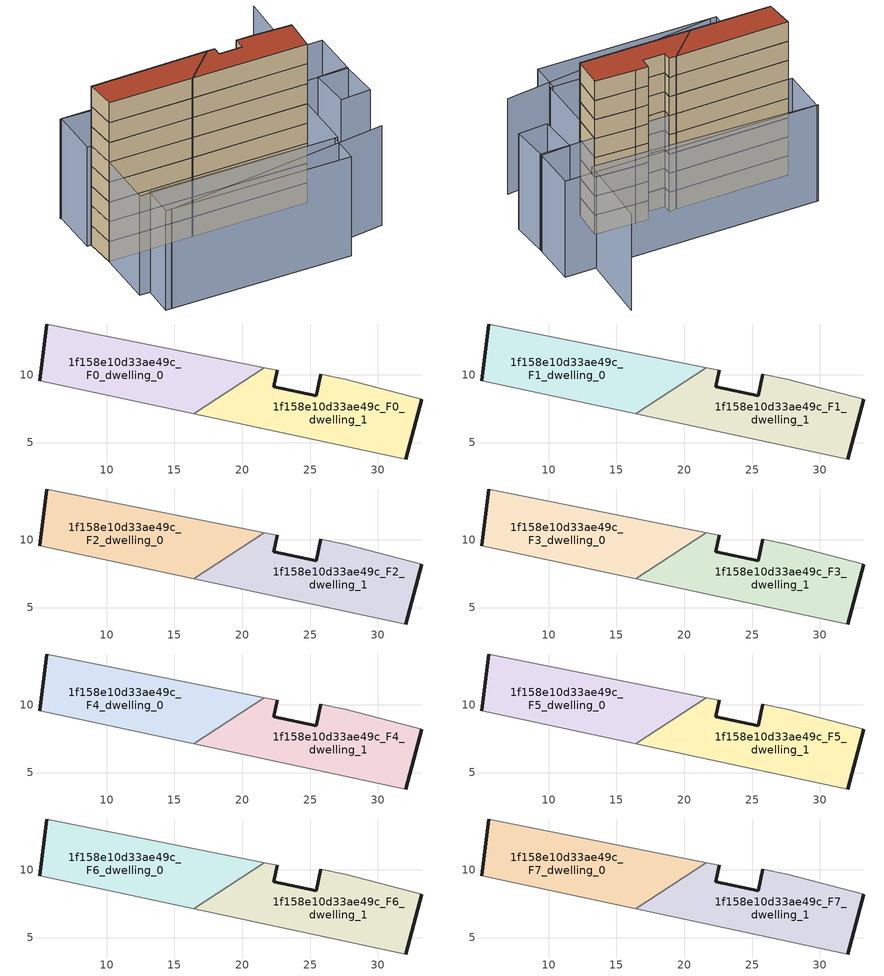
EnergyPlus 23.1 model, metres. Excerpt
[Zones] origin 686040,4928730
1f158e10d33ae49c_F0_dwelling_0
 floor ground (EU_floor_Construction): 21.61,10.52 5.6,13.73 5.07,9.56 16.42,7.13 z0
 wall outside (EU_wall_Construction): 5.07,9.56 5.6,13.73 z0:3
 wall adiabatic (EU_wall_Construction): 5.6,13.73 21.61,10.52 / 16.42,7.13 5.07,9.56 z0:3
 wall to 1f158e10d33ae49c_F0_dwelling_1 (EU_wall_Construction): 21.61,10.52 16.42,7.13 z0:3
1f158e10d33ae49c_F0_dwelling_1
 floor ground (EU_floor_Construction): 32.06,3.78 33.24,8.2 27.58,9.65 25.8,10.03 25.47,8.46 22.32,9.12 22.58,10.32 21.61,10.52 16.42,7.13 z0
 wall outside (EU_wall_Construction): 33.24,8.2 32.06,3.78 / 22.58,10.32 22.32,9.12 25.47,8.46 25.8,10.03 z0:3
 wall adiabatic (EU_wall_Construction): 25.8,10.03 27.58,9.65 33.24,8.2 / 32.06,3.78 16.42,7.13 / 21.61,10.52 22.58,10.32 z0:3
1f158e10d33ae49c_F1_dwelling_0
 floor to 1f158e10d33ae49c_F0_dwelling_0 (EU_floor_Construction): 21.61,10.52 5.6,13.73 5.07,9.56 16.42,7.13 z3
 wall outside (EU_wall_Construction): 5.07,9.56 5.6,13.73 z3:6
 wall adiabatic (EU_wall_Construction): 5.6,13.73 21.61,10.52 / 16.42,7.13 5.07,9.56 z3:6
 wall to 1f158e10d33ae49c_F1_dwelling_1 (EU_wall_Construction): 21.61,10.52 16.42,7.13 z3:6
1f158e10d33ae49c_F1_dwelling_1
 floor to 1f158e10d33ae49c_F0_dwelling_1 (EU_floor_Construction): 32.06,3.78 33.24,8.2 27.58,9.65 25.8,10.03 25.47,8.46 22.32,9.12 22.58,10.32 21.61,10.52 16.42,7.13 z3
 wall outside (EU_wall_Construction): 33.24,8.2 32.06,3.78 / 22.58,10.32 22.32,9.12 25.47,8.46 25.8,10.03 z3:6
 wall adiabatic (EU_wall_Construction): 25.8,10.03 27.58,9.65 33.24,8.2 / 32.06,3.78 16.42,7.13 / 21.61,10.52 22.58,10.32 z3:6
1f158e10d33ae49c_F2_dwelling_0
 floor to 1f158e10d33ae49c_F1_dwelling_0 (EU_floor_Construction): 21.61,10.52 5.6,13.73 5.07,9.56 16.42,7.13 z6
 wall outside (EU_wall_Construction): 5.07,9.56 5.6,13.73 z6:9
 wall adiabatic (EU_wall_Construction): 5.6,13.73 21.61,10.52 / 16.42,7.13 5.07,9.56 z6:9
 wall to 1f158e10d33ae49c_F2_dwelling_1 (EU_wall_Construction): 21.61,10.52 16.42,7.13 z6:9
1f158e10d33ae49c_F2_dwelling_1
 floor to 1f158e10d33ae49c_F1_dwelling_1 (EU_floor_Construction): 32.06,3.78 33.24,8.2 27.58,9.65 25.8,10.03 25.47,8.46 22.32,9.12 22.58,10.32 21.61,10.52 16.42,7.13 z6
 wall outside (EU_wall_Construction): 33.24,8.2 32.06,3.78 / 22.58,10.32 22.32,9.12 25.47,8.46 25.8,10.03 z6:9
 wall adiabatic (EU_wall_Construction): 25.8,10.03 27.58,9.65 33.24,8.2 / 32.06,3.78 16.42,7.13 / 21.61,10.52 22.58,10.32 z6:9
1f158e10d33ae49c_F3_dwelling_0
 floor to 1f158e10d33ae49c_F2_dwelling_0 (EU_floor_Construction): 21.61,10.52 5.6,13.73 5.07,9.56 16.42,7.13 z9
 wall outside (EU_wall_Construction): 5.07,9.56 5.6,13.73 z9:12
 wall adiabatic (EU_wall_Construction): 5.6,13.73 21.61,10.52 / 16.42,7.13 5.07,9.56 z9:12
 wall to 1f158e10d33ae49c_F3_dwelling_1 (EU_wall_Construction): 21.61,10.52 16.42,7.13 z9:12
1f158e10d33ae49c_F3_dwelling_1
 floor to 1f158e10d33ae49c_F2_dwelling_1 (EU_floor_Construction): 32.06,3.78 33.24,8.2 27.58,9.65 25.8,10.03 25.47,8.46 22.32,9.12 22.58,10.32 21.61,10.52 16.42,7.13 z9
 wall outside (EU_wall_Construction): 33.24,8.2 32.06,3.78 / 22.58,10.32 22.32,9.12 25.47,8.46 25.8,10.03 z9:12
 wall adiabatic (EU_wall_Construction): 25.8,10.03 27.58,9.65 33.24,8.2 / 32.06,3.78 16.42,7.13 / 21.61,10.52 22.58,10.32 z9:12
1f158e10d33ae49c_F4_dwelling_0
 floor to 1f158e10d33ae49c_F3_dwelling_0 (EU_floor_Construction): 21.61,10.52 5.6,13.73 5.07,9.56 16.42,7.13 z12
 wall outside (EU_wall_Construction): 5.07,9.56 5.6,13.73 z12:15
 wall adiabatic (EU_wall_Construction): 5.6,13.73 21.61,10.52 / 16.42,7.13 5.07,9.56 z12:15
 wall to 1f158e10d33ae49c_F4_dwelling_1 (EU_wall_Construction): 21.61,10.52 16.42,7.13 z12:15
1f158e10d33ae49c_F4_dwelling_1
 floor to 1f158e10d33ae49c_F3_dwelling_1 (EU_floor_Construction): 32.06,3.78 33.24,8.2 27.58,9.65 25.8,10.03 25.47,8.46 22.32,9.12 22.58,10.32 21.61,10.52 16.42,7.13 z12
 wall outside (EU_wall_Construction): 33.24,8.2 32.06,3.78 / 22.58,10.32 22.32,9.12 25.47,8.46 25.8,10.03 z12:15
 wall adiabatic (EU_wall_Construction): 25.8,10.03 27.58,9.65 33.24,8.2 / 32.06,3.78 16.42,7.13 / 21.61,10.52 22.58,10.32 z12:15
1f158e10d33ae49c_F5_dwelling_0
 floor to 1f158e10d33ae49c_F4_dwelling_0 (EU_floor_Construction): 21.61,10.52 5.6,13.73 5.07,9.56 16.42,7.13 z15
 wall outside (EU_wall_Construction): 5.07,9.56 5.6,13.73 z15:18
 wall adiabatic (EU_wall_Construction): 5.6,13.73 21.61,10.52 / 16.42,7.13 5.07,9.56 z15:18
 wall to 1f158e10d33ae49c_F5_dwelling_1 (EU_wall_Construction): 21.61,10.52 16.42,7.13 z15:18
1f158e10d33ae49c_F5_dwelling_1
 floor to 1f158e10d33ae49c_F4_dwelling_1 (EU_floor_Construction): 32.06,3.78 33.24,8.2 27.58,9.65 25.8,10.03 25.47,8.46 22.32,9.12 22.58,10.32 21.61,10.52 16.42,7.13 z15
 wall outside (EU_wall_Construction): 33.24,8.2 32.06,3.78 / 22.58,10.32 22.32,9.12 25.47,8.46 25.8,10.03 z15:18
 wall adiabatic (EU_wall_Construction): 25.8,10.03 27.58,9.65 33.24,8.2 / 32.06,3.78 16.42,7.13 / 21.61,10.52 22.58,10.32 z15:18
1f158e10d33ae49c_F6_dwelling_0
 floor to 1f158e10d33ae49c_F5_dwelling_0 (EU_floor_Construction): 21.61,10.52 5.6,13.73 5.07,9.56 16.42,7.13 z18
 wall outside (EU_wall_Construction): 5.07,9.56 5.6,13.73 z18:21
 wall adiabatic (EU_wall_Construction): 5.6,13.73 21.61,10.52 / 16.42,7.13 5.07,9.56 z18:21
 wall to 1f158e10d33ae49c_F6_dwelling_1 (EU_wall_Construction): 21.61,10.52 16.42,7.13 z18:21
1f158e10d33ae49c_F6_dwelling_1
 floor to 1f158e10d33ae49c_F5_dwelling_1 (EU_floor_Construction): 32.06,3.78 33.24,8.2 27.58,9.65 25.8,10.03 25.47,8.46 22.32,9.12 22.58,10.32 21.61,10.52 16.42,7.13 z18
 wall outside (EU_wall_Construction): 33.24,8.2 32.06,3.78 / 22.58,10.32 22.32,9.12 25.47,8.46 25.8,10.03 z18:21
 wall adiabatic (EU_wall_Construction): 25.8,10.03 27.58,9.65 33.24,8.2 / 32.06,3.78 16.42,7.13 / 21.61,10.52 22.58,10.32 z18:21
1f158e10d33ae49c_F7_dwelling_0
 floor to 1f158e10d33ae49c_F6_dwelling_0 (EU_floor_Construction): 21.61,10.52 5.6,13.73 5.07,9.56 16.42,7.13 z21
 wall outside (EU_wall_Construction): 5.07,9.56 5.6,13.73 z21:24
 wall adiabatic (EU_wall_Construction): 5.6,13.73 21.61,10.52 / 16.42,7.13 5.07,9.56 z21:24
 wall to 1f158e10d33ae49c_F7_dwelling_1 (EU_wall_Construction): 21.61,10.52 16.42,7.13 z21:24
 roof outside (EU_roof_Construction): 21.61,10.52 16.42,7.13 5.07,9.56 5.6,13.73 z24
1f158e10d33ae49c_F7_dwelling_1
 floor to 1f158e10d33ae49c_F6_dwelling_1 (EU_floor_Construction): 32.06,3.78 33.24,8.2 27.58,9.65 25.8,10.03 25.47,8.46 22.32,9.12 22.58,10.32 21.61,10.52 16.42,7.13 z21
 wall outside (EU_wall_Construction): 33.24,8.2 32.06,3.78 / 22.58,10.32 22.32,9.12 25.47,8.46 25.8,10.03 z21:24
 wall adiabatic (EU_wall_Construction): 25.8,10.03 27.58,9.65 33.24,8.2 / 32.06,3.78 16.42,7.13 / 21.61,10.52 22.58,10.32 z21:24
 roof outside (EU_roof_Construction): 33.24,8.2 32.06,3.78 16.42,7.13 21.61,10.52 22.58,10.32 22.32,9.12 25.47,8.46 25.8,10.03 27.58,9.65 z24
shading: 4.68,-3.11 36.14,-5.81 / 40.34,24.22 37.51,12.83 / 37.51,12.83 6.28,20.6 / 4.82,1.39 29.94,-4.15 / 29.94,-4.15 28.99,-8.47 / 28.99,-8.47 3.87,-2.94 / 3.87,-2.94 4.82,1.39 / 5.08,9.58 32.06,3.78 / 32.06,3.78 30.34,-4.24 / 30.34,-4.24 3.35,1.56 / 3.35,1.56 5.08,9.58 / 40.85,6.76 39.99,1.12 / 39.99,1.12 35.82,1.76 / 35.82,1.76 36.68,7.39 / 36.68,7.39 40.85,6.76 / 40.8,6.43 5.07,13.84 / 5.07,13.84 6.46,20.55 / 6.46,20.55 42.19,13.14 / 42.19,13.14 40.8,6.43 z0:15
[Building]
EU S2 Campaign: North Axis=0; Terrain=City; Solar Distribution=FullExterior
[Site:Location]
Bologna: Latitude=44.5; Longitude=11.25; Time Zone=1; Elevation=37
[SizingPeriod:WeatherFileDays]
AnnualSizingPeriod: Begin Month=1; Begin Day of Month=1; End Month=12; End Day of Month=31; Day of Week for Start Day=Monday; Use Weather File Daylight Saving Period=No; Use Weather File Rain and Snow Indicators=No
[MATERIAL]
EU_InternalMass_Material: Roughness=MediumRough; Thickness=0.1; Conductivity=1; Density=1800; Specific Heat=900; Thermal Absorptance=0.9; Solar Absorptance=0.7; Visible Absorptance=0.7
[MATERIAL:NOMASS] Roughness=MediumRough; Thermal Absorptance=0.9; Solar Absorptance=0.7; Visible Absorptance=0.7
Name | Thermal Resistance
EU_wall_NoMass | 0.905828
EU_roof_NoMass | 0.37593
EU_floor_NoMass | 0.67114
[CONSTRUCTION]
EU_wall_Construction: EU_wall_NoMass
EU_roof_Construction: EU_roof_NoMass
EU_floor_Construction: EU_floor_NoMass
EU_InternalMass_Construction: EU_InternalMass_Material
[ZONE] Type=1; Multiplier=1; Ceiling Height=autocalculate; Floor Area=autocalculate; Part of Total Floor Area=Yes
Name | Volume
1f158e10d33ae49c_F0_dwelling_0 | 179.27
1f158e10d33ae49c_F1_dwelling_0; 1f158e10d33ae49c_F2_dwelling_0; 1f158e10d33ae49c_F3_dwelling_0; 1f158e10d33ae49c_F4_dwelling_0; 1f158e10d33ae49c_F5_dwelling_0; 1f158e10d33ae49c_F6_dwelling_0; 1f158e10d33ae49c_F7_dwelling_0 | 179.268
1f158e10d33ae49c_F0_dwelling_1; 1f158e10d33ae49c_F1_dwelling_1; 1f158e10d33ae49c_F2_dwelling_1; 1f158e10d33ae49c_F3_dwelling_1; 1f158e10d33ae49c_F4_dwelling_1; 1f158e10d33ae49c_F5_dwelling_1; 1f158e10d33ae49c_F6_dwelling_1; 1f158e10d33ae49c_F7_dwelling_1 | 179.273
[INTERNALMASS] Construction=EU_InternalMass_Construction
Name | Zone or ZoneList | Surface Area
1f158e10d33ae49c_F0_dwelling_0_EU_InternalMass | 1f158e10d33ae49c_F0_dwelling_0 | 59.7563
1f158e10d33ae49c_F0_dwelling_1_EU_InternalMass | 1f158e10d33ae49c_F0_dwelling_1 | 59.7575
1f158e10d33ae49c_F1_dwelling_0_EU_InternalMass | 1f158e10d33ae49c_F1_dwelling_0 | 59.7563
1f158e10d33ae49c_F1_dwelling_1_EU_InternalMass | 1f158e10d33ae49c_F1_dwelling_1 | 59.7575
1f158e10d33ae49c_F2_dwelling_0_EU_InternalMass | 1f158e10d33ae49c_F2_dwelling_0 | 59.7563
1f158e10d33ae49c_F2_dwelling_1_EU_InternalMass | 1f158e10d33ae49c_F2_dwelling_1 | 59.7575
1f158e10d33ae49c_F3_dwelling_0_EU_InternalMass | 1f158e10d33ae49c_F3_dwelling_0 | 59.7563
1f158e10d33ae49c_F3_dwelling_1_EU_InternalMass | 1f158e10d33ae49c_F3_dwelling_1 | 59.7575
1f158e10d33ae49c_F4_dwelling_0_EU_InternalMass | 1f158e10d33ae49c_F4_dwelling_0 | 59.7563
1f158e10d33ae49c_F4_dwelling_1_EU_InternalMass | 1f158e10d33ae49c_F4_dwelling_1 | 59.7575
1f158e10d33ae49c_F5_dwelling_0_EU_InternalMass | 1f158e10d33ae49c_F5_dwelling_0 | 59.7563
1f158e10d33ae49c_F5_dwelling_1_EU_InternalMass | 1f158e10d33ae49c_F5_dwelling_1 | 59.7575
1f158e10d33ae49c_F6_dwelling_0_EU_InternalMass | 1f158e10d33ae49c_F6_dwelling_0 | 59.7563
1f158e10d33ae49c_F6_dwelling_1_EU_InternalMass | 1f158e10d33ae49c_F6_dwelling_1 | 59.7575
1f158e10d33ae49c_F7_dwelling_0_EU_InternalMass | 1f158e10d33ae49c_F7_dwelling_0 | 59.7563
1f158e10d33ae49c_F7_dwelling_1_EU_InternalMass | 1f158e10d33ae49c_F7_dwelling_1 | 59.7575
[OTHEREQUIPMENT] Fuel Type=Electricity; Design Level Calculation Method=Watts/Area; Power per Zone Floor Area=1; Fraction Latent=0; Fraction Radiant=0; Fraction Lost=0; Carbon Dioxide Generation Rate=0; EndUse Subcategory=EU_Step8_InternalGains
Name | Zone or ZoneList or Space or SpaceList | Schedule
EU_Step8_InternalGain_1f158e10d33ae49c_F0_dwelling_0_f000 | 1f158e10d33ae49c_F0_dwelling_0 | EU_Step8_GainSchedule_1f158e10d33ae49c_F0_dwelling_0_f000
EU_Step8_InternalGain_1f158e10d33ae49c_F0_dwelling_1_f000 | 1f158e10d33ae49c_F0_dwelling_1 | EU_Step8_GainSchedule_1f158e10d33ae49c_F0_dwelling_1_f000
EU_Step8_InternalGain_1f158e10d33ae49c_F1_dwelling_0_f000 | 1f158e10d33ae49c_F1_dwelling_0 | EU_Step8_GainSchedule_1f158e10d33ae49c_F1_dwelling_0_f000
EU_Step8_InternalGain_1f158e10d33ae49c_F1_dwelling_1_f000 | 1f158e10d33ae49c_F1_dwelling_1 | EU_Step8_GainSchedule_1f158e10d33ae49c_F1_dwelling_1_f000
EU_Step8_InternalGain_1f158e10d33ae49c_F2_dwelling_0_f000 | 1f158e10d33ae49c_F2_dwelling_0 | EU_Step8_GainSchedule_1f158e10d33ae49c_F2_dwelling_0_f000
EU_Step8_InternalGain_1f158e10d33ae49c_F2_dwelling_1_f000 | 1f158e10d33ae49c_F2_dwelling_1 | EU_Step8_GainSchedule_1f158e10d33ae49c_F2_dwelling_1_f000
EU_Step8_InternalGain_1f158e10d33ae49c_F3_dwelling_0_f000 | 1f158e10d33ae49c_F3_dwelling_0 | EU_Step8_GainSchedule_1f158e10d33ae49c_F3_dwelling_0_f000
EU_Step8_InternalGain_1f158e10d33ae49c_F3_dwelling_1_f000 | 1f158e10d33ae49c_F3_dwelling_1 | EU_Step8_GainSchedule_1f158e10d33ae49c_F3_dwelling_1_f000
EU_Step8_InternalGain_1f158e10d33ae49c_F4_dwelling_0_f000 | 1f158e10d33ae49c_F4_dwelling_0 | EU_Step8_GainSchedule_1f158e10d33ae49c_F4_dwelling_0_f000
EU_Step8_InternalGain_1f158e10d33ae49c_F4_dwelling_1_f000 | 1f158e10d33ae49c_F4_dwelling_1 | EU_Step8_GainSchedule_1f158e10d33ae49c_F4_dwelling_1_f000
EU_Step8_InternalGain_1f158e10d33ae49c_F5_dwelling_0_f000 | 1f158e10d33ae49c_F5_dwelling_0 | EU_Step8_GainSchedule_1f158e10d33ae49c_F5_dwelling_0_f000
EU_Step8_InternalGain_1f158e10d33ae49c_F5_dwelling_1_f000 | 1f158e10d33ae49c_F5_dwelling_1 | EU_Step8_GainSchedule_1f158e10d33ae49c_F5_dwelling_1_f000
EU_Step8_InternalGain_1f158e10d33ae49c_F6_dwelling_0_f000 | 1f158e10d33ae49c_F6_dwelling_0 | EU_Step8_GainSchedule_1f158e10d33ae49c_F6_dwelling_0_f000
EU_Step8_InternalGain_1f158e10d33ae49c_F6_dwelling_1_f000 | 1f158e10d33ae49c_F6_dwelling_1 | EU_Step8_GainSchedule_1f158e10d33ae49c_F6_dwelling_1_f000
EU_Step8_InternalGain_1f158e10d33ae49c_F7_dwelling_0_f000 | 1f158e10d33ae49c_F7_dwelling_0 | EU_Step8_GainSchedule_1f158e10d33ae49c_F7_dwelling_0_f000
EU_Step8_InternalGain_1f158e10d33ae49c_F7_dwelling_1_f000 | 1f158e10d33ae49c_F7_dwelling_1 | EU_Step8_GainSchedule_1f158e10d33ae49c_F7_dwelling_1_f000
[ZONEVENTILATION:DESIGNFLOWRATE] Schedule=EU_AlwaysOn; Design Flow Rate Calculation Method=AirChanges/Hour; Air Changes per Hour=0.73129; Ventilation Type=Natural; Fan Pressure Rise=0; Fan Total Efficiency=1; Constant Term Coefficient=1; Temperature Term Coefficient=0; Velocity Term Coefficient=0; Velocity Squared Term Coefficient=0; Minimum Indoor Temperature=-100; Maximum Indoor Temperature=100; Delta Temperature=-100; Minimum Outdoor Temperature=-100; Maximum Outdoor Temperature=100; Maximum Wind Speed=40
Name | Zone or ZoneList or Space or SpaceList
EU_ConstantAir_1f158e10d33ae49c_F0_dwelling_0 | 1f158e10d33ae49c_F0_dwelling_0
EU_ConstantAir_1f158e10d33ae49c_F0_dwelling_1 | 1f158e10d33ae49c_F0_dwelling_1
EU_ConstantAir_1f158e10d33ae49c_F1_dwelling_0 | 1f158e10d33ae49c_F1_dwelling_0
EU_ConstantAir_1f158e10d33ae49c_F1_dwelling_1 | 1f158e10d33ae49c_F1_dwelling_1
EU_ConstantAir_1f158e10d33ae49c_F2_dwelling_0 | 1f158e10d33ae49c_F2_dwelling_0
EU_ConstantAir_1f158e10d33ae49c_F2_dwelling_1 | 1f158e10d33ae49c_F2_dwelling_1
EU_ConstantAir_1f158e10d33ae49c_F3_dwelling_0 | 1f158e10d33ae49c_F3_dwelling_0
EU_ConstantAir_1f158e10d33ae49c_F3_dwelling_1 | 1f158e10d33ae49c_F3_dwelling_1
EU_ConstantAir_1f158e10d33ae49c_F4_dwelling_0 | 1f158e10d33ae49c_F4_dwelling_0
EU_ConstantAir_1f158e10d33ae49c_F4_dwelling_1 | 1f158e10d33ae49c_F4_dwelling_1
EU_ConstantAir_1f158e10d33ae49c_F5_dwelling_0 | 1f158e10d33ae49c_F5_dwelling_0
EU_ConstantAir_1f158e10d33ae49c_F5_dwelling_1 | 1f158e10d33ae49c_F5_dwelling_1
EU_ConstantAir_1f158e10d33ae49c_F6_dwelling_0 | 1f158e10d33ae49c_F6_dwelling_0
EU_ConstantAir_1f158e10d33ae49c_F6_dwelling_1 | 1f158e10d33ae49c_F6_dwelling_1
EU_ConstantAir_1f158e10d33ae49c_F7_dwelling_0 | 1f158e10d33ae49c_F7_dwelling_0
EU_ConstantAir_1f158e10d33ae49c_F7_dwelling_1 | 1f158e10d33ae49c_F7_dwelling_1
[SIZING:ZONE] Zone Cooling Design Supply Air Temperature Input Method=SupplyAirTemperature; Zone Cooling Design Supply Air Temperature=13; Zone Heating Design Supply Air Temperature Input Method=SupplyAirTemperature; Zone Heating Design Supply Air Temperature=50; Zone Cooling Design Supply Air Humidity Ratio=0.008; Zone Heating Design Supply Air Humidity Ratio=0.008; Cooling Design Air Flow Method=DesignDay; Cooling Design Air Flow Rate=0; Cooling Minimum Air Flow per Zone Floor Area=0.000762; Cooling Minimum Air Flow=0; Cooling Minimum Air Flow Fraction=0.2; Heating Design Air Flow Method=DesignDay; Heating Design Air Flow Rate=0; Heating Maximum Air Flow per Zone Floor Area=0.002032; Heating Maximum Air Flow=0.141576; Heating Maximum Air Flow Fraction=0.3; Account for Dedicated Outdoor Air System=No; Dedicated Outdoor Air System Control Strategy=NeutralSupplyAir; Dedicated Outdoor Air Low Setpoint Temperature for Design=autosize; Dedicated Outdoor Air High Setpoint Temperature for Design=autosize; Zone Load Sizing Method=Sensible Load Only No Latent Load; Zone Latent Cooling Design Supply Air Humidity Ratio Input Method=HumidityRatioDifference; Zone Cooling Design Supply Air Humidity Ratio Difference=0.005; Zone Latent Heating Design Supply Air Humidity Ratio Input Method=HumidityRatioDifference; Zone Humidification Design Supply Air Humidity Ratio Difference=0.005
1f158e10d33ae49c_F0_dwelling_0; 1f158e10d33ae49c_F0_dwelling_1; 1f158e10d33ae49c_F1_dwelling_0; 1f158e10d33ae49c_F1_dwelling_1; 1f158e10d33ae49c_F2_dwelling_0; 1f158e10d33ae49c_F2_dwelling_1; 1f158e10d33ae49c_F3_dwelling_0; 1f158e10d33ae49c_F3_dwelling_1; 1f158e10d33ae49c_F4_dwelling_0; 1f158e10d33ae49c_F4_dwelling_1; 1f158e10d33ae49c_F5_dwelling_0; 1f158e10d33ae49c_F5_dwelling_1; 1f158e10d33ae49c_F6_dwelling_0; 1f158e10d33ae49c_F6_dwelling_1; 1f158e10d33ae49c_F7_dwelling_0; 1f158e10d33ae49c_F7_dwelling_1
[ThermostatSetpoint:DualSetpoint] Heating Setpoint Temperature Schedule=HVACTemplate-Always 20; Cooling Setpoint Temperature Schedule=HVACTemplate-Always 50
EU_HeatOnly_1f158e10d33ae49c_F0_dwelling_0 Dual SP Control; EU_HeatOnly_1f158e10d33ae49c_F0_dwelling_1 Dual SP Control; EU_HeatOnly_1f158e10d33ae49c_F1_dwelling_0 Dual SP Control; EU_HeatOnly_1f158e10d33ae49c_F1_dwelling_1 Dual SP Control; EU_HeatOnly_1f158e10d33ae49c_F2_dwelling_0 Dual SP Control; EU_HeatOnly_1f158e10d33ae49c_F2_dwelling_1 Dual SP Control; EU_HeatOnly_1f158e10d33ae49c_F3_dwelling_0 Dual SP Control; EU_HeatOnly_1f158e10d33ae49c_F3_dwelling_1 Dual SP Control; EU_HeatOnly_1f158e10d33ae49c_F4_dwelling_0 Dual SP Control; EU_HeatOnly_1f158e10d33ae49c_F4_dwelling_1 Dual SP Control; EU_HeatOnly_1f158e10d33ae49c_F5_dwelling_0 Dual SP Control; EU_HeatOnly_1f158e10d33ae49c_F5_dwelling_1 Dual SP Control; EU_HeatOnly_1f158e10d33ae49c_F6_dwelling_0 Dual SP Control; EU_HeatOnly_1f158e10d33ae49c_F6_dwelling_1 Dual SP Control; EU_HeatOnly_1f158e10d33ae49c_F7_dwelling_0 Dual SP Control; EU_HeatOnly_1f158e10d33ae49c_F7_dwelling_1 Dual SP Control
[ZoneControl:Thermostat] Control Type Schedule=HVACTemplate-Always 4
Name | Zone or ZoneList | Control
1f158e10d33ae49c_F0_dwelling_0 Thermostat | 1f158e10d33ae49c_F0_dwelling_0 | EU_HeatOnly_1f158e10d33ae49c_F0_dwelling_0 Dual SP Control
1f158e10d33ae49c_F0_dwelling_1 Thermostat | 1f158e10d33ae49c_F0_dwelling_1 | EU_HeatOnly_1f158e10d33ae49c_F0_dwelling_1 Dual SP Control
1f158e10d33ae49c_F1_dwelling_0 Thermostat | 1f158e10d33ae49c_F1_dwelling_0 | EU_HeatOnly_1f158e10d33ae49c_F1_dwelling_0 Dual SP Control
1f158e10d33ae49c_F1_dwelling_1 Thermostat | 1f158e10d33ae49c_F1_dwelling_1 | EU_HeatOnly_1f158e10d33ae49c_F1_dwelling_1 Dual SP Control
1f158e10d33ae49c_F2_dwelling_0 Thermostat | 1f158e10d33ae49c_F2_dwelling_0 | EU_HeatOnly_1f158e10d33ae49c_F2_dwelling_0 Dual SP Control
1f158e10d33ae49c_F2_dwelling_1 Thermostat | 1f158e10d33ae49c_F2_dwelling_1 | EU_HeatOnly_1f158e10d33ae49c_F2_dwelling_1 Dual SP Control
1f158e10d33ae49c_F3_dwelling_0 Thermostat | 1f158e10d33ae49c_F3_dwelling_0 | EU_HeatOnly_1f158e10d33ae49c_F3_dwelling_0 Dual SP Control
1f158e10d33ae49c_F3_dwelling_1 Thermostat | 1f158e10d33ae49c_F3_dwelling_1 | EU_HeatOnly_1f158e10d33ae49c_F3_dwelling_1 Dual SP Control
1f158e10d33ae49c_F4_dwelling_0 Thermostat | 1f158e10d33ae49c_F4_dwelling_0 | EU_HeatOnly_1f158e10d33ae49c_F4_dwelling_0 Dual SP Control
1f158e10d33ae49c_F4_dwelling_1 Thermostat | 1f158e10d33ae49c_F4_dwelling_1 | EU_HeatOnly_1f158e10d33ae49c_F4_dwelling_1 Dual SP Control
1f158e10d33ae49c_F5_dwelling_0 Thermostat | 1f158e10d33ae49c_F5_dwelling_0 | EU_HeatOnly_1f158e10d33ae49c_F5_dwelling_0 Dual SP Control
1f158e10d33ae49c_F5_dwelling_1 Thermostat | 1f158e10d33ae49c_F5_dwelling_1 | EU_HeatOnly_1f158e10d33ae49c_F5_dwelling_1 Dual SP Control
1f158e10d33ae49c_F6_dwelling_0 Thermostat | 1f158e10d33ae49c_F6_dwelling_0 | EU_HeatOnly_1f158e10d33ae49c_F6_dwelling_0 Dual SP Control
1f158e10d33ae49c_F6_dwelling_1 Thermostat | 1f158e10d33ae49c_F6_dwelling_1 | EU_HeatOnly_1f158e10d33ae49c_F6_dwelling_1 Dual SP Control
1f158e10d33ae49c_F7_dwelling_0 Thermostat | 1f158e10d33ae49c_F7_dwelling_0 | EU_HeatOnly_1f158e10d33ae49c_F7_dwelling_0 Dual SP Control
1f158e10d33ae49c_F7_dwelling_1 Thermostat | 1f158e10d33ae49c_F7_dwelling_1 | EU_HeatOnly_1f158e10d33ae49c_F7_dwelling_1 Dual SP Control
[Zone equipment]
1f158e10d33ae49c_F0_dwelling_0: 1f158e10d33ae49c_F0_dwelling_0 Ideal Loads Air System
1f158e10d33ae49c_F0_dwelling_1: 1f158e10d33ae49c_F0_dwelling_1 Ideal Loads Air System
1f158e10d33ae49c_F1_dwelling_0: 1f158e10d33ae49c_F1_dwelling_0 Ideal Loads Air System
1f158e10d33ae49c_F1_dwelling_1: 1f158e10d33ae49c_F1_dwelling_1 Ideal Loads Air System
1f158e10d33ae49c_F2_dwelling_0: 1f158e10d33ae49c_F2_dwelling_0 Ideal Loads Air System
1f158e10d33ae49c_F2_dwelling_1: 1f158e10d33ae49c_F2_dwelling_1 Ideal Loads Air System
1f158e10d33ae49c_F3_dwelling_0: 1f158e10d33ae49c_F3_dwelling_0 Ideal Loads Air System
1f158e10d33ae49c_F3_dwelling_1: 1f158e10d33ae49c_F3_dwelling_1 Ideal Loads Air System
1f158e10d33ae49c_F4_dwelling_0: 1f158e10d33ae49c_F4_dwelling_0 Ideal Loads Air System
1f158e10d33ae49c_F4_dwelling_1: 1f158e10d33ae49c_F4_dwelling_1 Ideal Loads Air System
1f158e10d33ae49c_F5_dwelling_0: 1f158e10d33ae49c_F5_dwelling_0 Ideal Loads Air System
1f158e10d33ae49c_F5_dwelling_1: 1f158e10d33ae49c_F5_dwelling_1 Ideal Loads Air System
1f158e10d33ae49c_F6_dwelling_0: 1f158e10d33ae49c_F6_dwelling_0 Ideal Loads Air System
1f158e10d33ae49c_F6_dwelling_1: 1f158e10d33ae49c_F6_dwelling_1 Ideal Loads Air System
1f158e10d33ae49c_F7_dwelling_0: 1f158e10d33ae49c_F7_dwelling_0 Ideal Loads Air System
1f158e10d33ae49c_F7_dwelling_1: 1f158e10d33ae49c_F7_dwelling_1 Ideal Loads Air System
[ZoneHVAC:IdealLoadsAirSystem] Availability Schedule=EU_AlwaysOn; Maximum Heating Supply Air Temperature [C]=50; Minimum Cooling Supply Air Temperature [C]=13; Maximum Heating Supply Air Humidity Ratio [kg-H20/kg-air]=0.0156; Minimum Cooling Supply Air Humidity Ratio [kg-H20/kg-air]=0.0077; Heating Limit=NoLimit; Cooling Limit=NoLimit; Heating Availability Schedule=EU_AlwaysOn; Cooling Availability Schedule=EU_CoolingOff; Dehumidification Control Type=ConstantSensibleHeatRatio; Cooling Sensible Heat Ratio=0.7; Humidification Control Type=None; Demand Controlled Ventilation Type=None; Outdoor Air Economizer Type=NoEconomizer; Heat Recovery Type=None; Sensible Heat Recovery Effectiveness=0.7; Latent Heat Recovery Effectiveness=0.65
1f158e10d33ae49c_F0_dwelling_0 Ideal Loads Air System; 1f158e10d33ae49c_F0_dwelling_1 Ideal Loads Air System; 1f158e10d33ae49c_F1_dwelling_0 Ideal Loads Air System; 1f158e10d33ae49c_F1_dwelling_1 Ideal Loads Air System; 1f158e10d33ae49c_F2_dwelling_0 Ideal Loads Air System; 1f158e10d33ae49c_F2_dwelling_1 Ideal Loads Air System; 1f158e10d33ae49c_F3_dwelling_0 Ideal Loads Air System; 1f158e10d33ae49c_F3_dwelling_1 Ideal Loads Air System; 1f158e10d33ae49c_F4_dwelling_0 Ideal Loads Air System; 1f158e10d33ae49c_F4_dwelling_1 Ideal Loads Air System; 1f158e10d33ae49c_F5_dwelling_0 Ideal Loads Air System; 1f158e10d33ae49c_F5_dwelling_1 Ideal Loads Air System; 1f158e10d33ae49c_F6_dwelling_0 Ideal Loads Air System; 1f158e10d33ae49c_F6_dwelling_1 Ideal Loads Air System; 1f158e10d33ae49c_F7_dwelling_0 Ideal Loads Air System; 1f158e10d33ae49c_F7_dwelling_1 Ideal Loads Air System
[SCHEDULE:CONSTANT]
Name | Hourly Value
EU_AlwaysOn | 1
EU_CoolingOff | 0
[SCHEDULE:FILE] Column Number=1; Rows to Skip at Top=0; Number of Hours of Data=8760; Column Separator=Comma; Interpolate to Timestep=No; Minutes per Item=60; Adjust Schedule for Daylight Savings=Yes
Name | File
EU_Step8_GainSchedule_1f158e10d33ae49c_F0_dwelling_0_f000 | ../../schedules/1f158e10d33ae49c/1f158e10d33ae49c_F0_dwelling_0_f000_gain.csv
EU_Step8_GainSchedule_1f158e10d33ae49c_F0_dwelling_1_f000 | ../../schedules/1f158e10d33ae49c/1f158e10d33ae49c_F0_dwelling_1_f000_gain.csv
EU_Step8_GainSchedule_1f158e10d33ae49c_F1_dwelling_0_f000 | ../../schedules/1f158e10d33ae49c/1f158e10d33ae49c_F1_dwelling_0_f000_gain.csv
EU_Step8_GainSchedule_1f158e10d33ae49c_F1_dwelling_1_f000 | ../../schedules/1f158e10d33ae49c/1f158e10d33ae49c_F1_dwelling_1_f000_gain.csv
EU_Step8_GainSchedule_1f158e10d33ae49c_F2_dwelling_0_f000 | ../../schedules/1f158e10d33ae49c/1f158e10d33ae49c_F2_dwelling_0_f000_gain.csv
EU_Step8_GainSchedule_1f158e10d33ae49c_F2_dwelling_1_f000 | ../../schedules/1f158e10d33ae49c/1f158e10d33ae49c_F2_dwelling_1_f000_gain.csv
EU_Step8_GainSchedule_1f158e10d33ae49c_F3_dwelling_0_f000 | ../../schedules/1f158e10d33ae49c/1f158e10d33ae49c_F3_dwelling_0_f000_gain.csv
EU_Step8_GainSchedule_1f158e10d33ae49c_F3_dwelling_1_f000 | ../../schedules/1f158e10d33ae49c/1f158e10d33ae49c_F3_dwelling_1_f000_gain.csv
EU_Step8_GainSchedule_1f158e10d33ae49c_F4_dwelling_0_f000 | ../../schedules/1f158e10d33ae49c/1f158e10d33ae49c_F4_dwelling_0_f000_gain.csv
EU_Step8_GainSchedule_1f158e10d33ae49c_F4_dwelling_1_f000 | ../../schedules/1f158e10d33ae49c/1f158e10d33ae49c_F4_dwelling_1_f000_gain.csv
EU_Step8_GainSchedule_1f158e10d33ae49c_F5_dwelling_0_f000 | ../../schedules/1f158e10d33ae49c/1f158e10d33ae49c_F5_dwelling_0_f000_gain.csv
EU_Step8_GainSchedule_1f158e10d33ae49c_F5_dwelling_1_f000 | ../../schedules/1f158e10d33ae49c/1f158e10d33ae49c_F5_dwelling_1_f000_gain.csv
EU_Step8_GainSchedule_1f158e10d33ae49c_F6_dwelling_0_f000 | ../../schedules/1f158e10d33ae49c/1f158e10d33ae49c_F6_dwelling_0_f000_gain.csv
EU_Step8_GainSchedule_1f158e10d33ae49c_F6_dwelling_1_f000 | ../../schedules/1f158e10d33ae49c/1f158e10d33ae49c_F6_dwelling_1_f000_gain.csv
EU_Step8_GainSchedule_1f158e10d33ae49c_F7_dwelling_0_f000 | ../../schedules/1f158e10d33ae49c/1f158e10d33ae49c_F7_dwelling_0_f000_gain.csv
EU_Step8_GainSchedule_1f158e10d33ae49c_F7_dwelling_1_f000 | ../../schedules/1f158e10d33ae49c/1f158e10d33ae49c_F7_dwelling_1_f000_gain.csv
[Schedule:Compact]
HVACTemplate-Always 20: Through: 12/31, For: AllDays, Until: 24:00, 20
HVACTemplate-Always 50: Through: 12/31, For: AllDays, Until: 24:00, 50
HVACTemplate-Always 4: Through: 12/31, For: AllDays, Until: 24:00, 4
